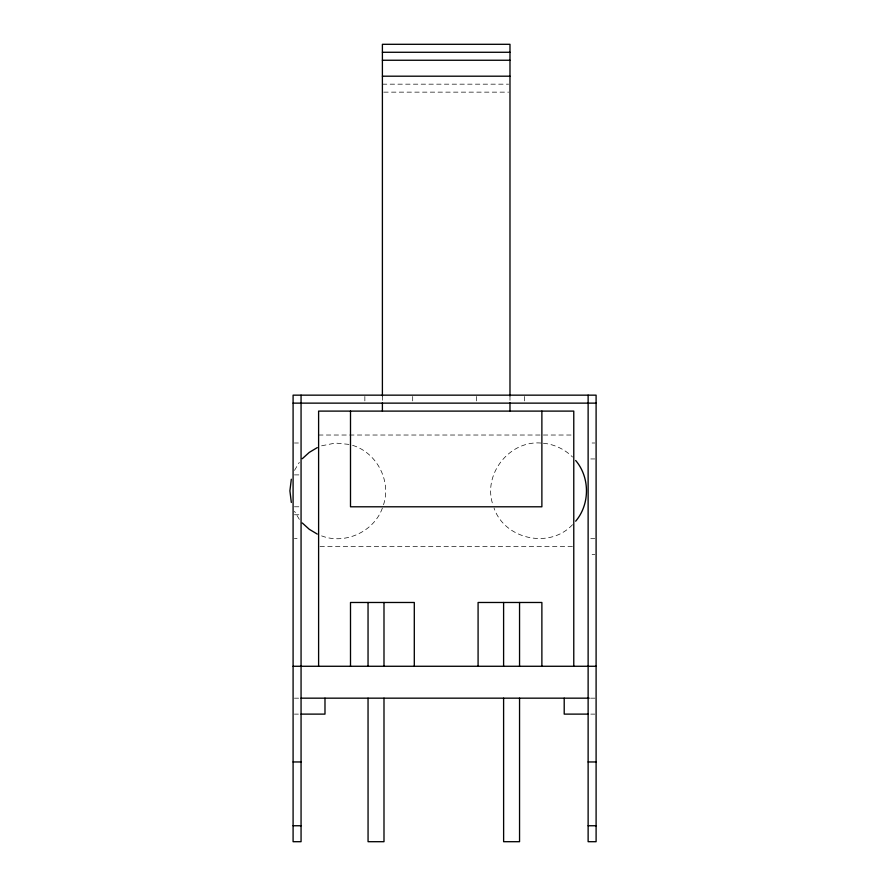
<?xml version="1.0" encoding="UTF-8"?>
<svg xmlns="http://www.w3.org/2000/svg" width="886" height="886" viewBox="0 0 886 886"><rect width="100%" height="100%" fill="white"/><g stroke="black" fill="none" stroke-linecap="round" stroke-linejoin="round"><path stroke-width="0.66" stroke-dasharray="4.43 3.32" d="M383.527 504.732C391.59 480.445 376.284 451.871 351.631 445.06M382.387 508.066C373.903 531.733 345.086 544.934 321.629 535.886M294.495 470.388L299.313 462.348M572.522 524.678C549.973 549.176 504.732 539.596 494.045 508.066M321.629 445.802L335.395 443.055L349.372 444.429M294.418 538.566L297.076 538.323M382.398 84.17L508.608 84.17M383.771 92.144L508.608 92.144M318.606 435.026L572.389 435.026M294.418 443L298.405 443M592.114 443L594.772 443M590.785 458.948L594.772 458.948M294.418 474.896L301.063 474.896M294.418 506.792L301.063 506.792M294.418 514.766L299.069 514.766M590.785 538.688L594.772 538.688M319.99 546.662L572.389 546.662M592.114 554.636L594.772 554.636M294.418 698.168L298.626 698.168M590.563 698.168L596.101 698.168M294.418 714.116L298.405 714.116M590.785 714.116L594.772 714.116M541.025 443.055C509.284 440.253 482.482 474.641 492.904 504.732M543.373 443.233C554.293 444.285 564.77 449.246 572.522 457.01M299.313 519.34L294.495 511.3M524.335 396.485L524.335 403.13M509.982 395.876L509.982 401.413M476.491 396.485L476.491 403.13M412.699 396.485L412.699 403.13M382.398 395.876L382.398 401.413M364.855 396.485L364.855 403.13"/><path stroke-width="1.33" d="M291.328 479.215L289.899 490.844L291.328 502.473M575.667 521.201C590.054 504.3 590.054 477.388 575.667 460.487M302.292 458.715L309.247 452.414L317.288 447.596M382.398 52.274L509.982 52.274M382.398 60.248L509.982 60.248M382.398 76.196L509.982 76.196M293.089 403.13L596.101 403.13M293.089 666.272L596.101 666.272M301.063 698.168L589.179 698.168M301.063 714.116L324.985 714.116L324.985 698.168M588.127 714.116L564.205 714.116L564.205 698.168M293.089 761.96L301.063 761.96M588.127 761.96L596.101 761.96M293.089 825.752L301.063 825.752M588.127 825.752L596.101 825.752M317.288 534.092L309.247 529.274L302.292 522.973M588.127 395.156L588.127 841.7L596.101 841.7L596.101 395.156L293.089 395.156L293.089 841.7L301.063 841.7L301.063 395.156M573.774 666.272L573.774 411.104L318.606 411.104L318.606 666.272M541.878 411.104L541.878 506.792L350.502 506.792L350.502 411.104M541.878 666.272L541.878 602.48L478.086 602.48L478.086 666.272M519.55 602.48L519.55 666.272M519.55 698.168L519.55 841.7L503.625 841.7L503.602 698.168M509.982 395.876L509.982 44.3L382.398 44.3L382.398 395.876M509.982 402.798L509.982 411.104M503.602 602.48L503.602 666.272M414.294 666.272L414.294 602.48L350.502 602.48L350.502 666.272M383.992 602.48L383.992 666.272M383.992 698.168L383.992 841.7L368.067 841.7L368.044 698.168M382.398 402.798L382.398 411.104M368.044 602.48L368.044 666.272"/></g></svg>
